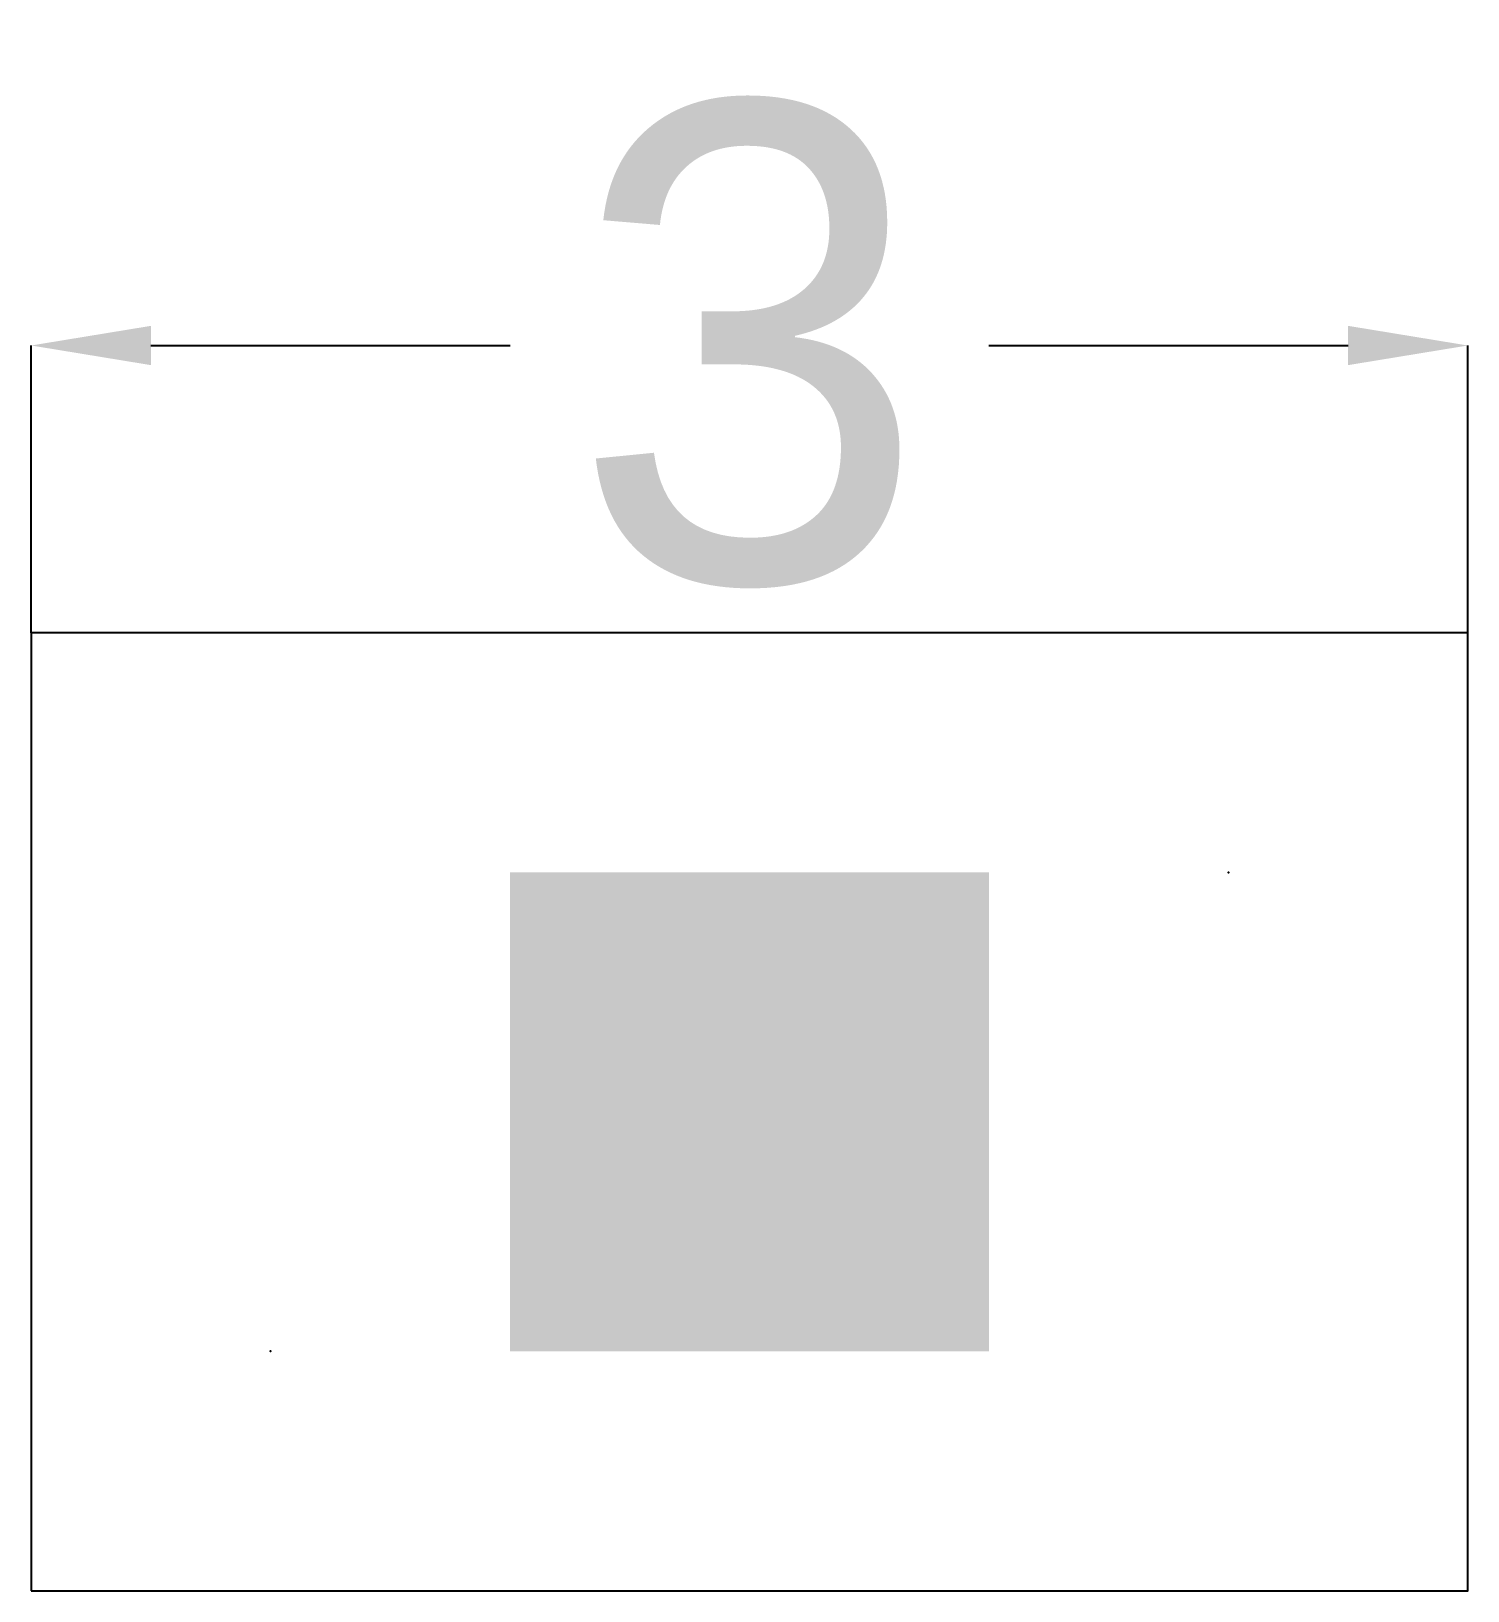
# Model space of a CAD drawing. Header units: inches. Extents: x 0 to 3, y 0 to 3.26.
import ezdxf

# ---------------------------------------------------------------- set-up
doc = ezdxf.new("R2010")
doc.units = ezdxf.units.IN
doc.dimstyles.get("Standard").update_dxf_attribs({"dimtxt": 2.5, "dimasz": 2.5, "dimexe": 1.25, "dimexo": 0.625, "dimtad": 1, "dimcen": 2.5, "dimazin": 3, "dimtfac": 1, "dimtmove": 0, "dimatfit": 3})

# ---------------------------------------------------------------- blocks, each defined once
blk = doc.blocks.new('_CLOSEDFILLED')
at = {"color": 0, "linetype": 'BYBLOCK'}
blk.add_solid([(-1, 0.164), (0, 0), (-1, -0.164)], dxfattribs=at)
blk = doc.blocks.new('*D1')
for p, q in [((0, 2), (0, 2.6)), ((0.25, 2.6), (1, 2.6)), ((2, 2.6), (2.75, 2.6)), ((3, 2), (3, 2.6))]:
    blk.add_line(p, q)
at = {"layer": 'Defpoints'}
for p in [(0, 2.6), (0, 2), (3, 2)]:
    blk.add_point(p, dxfattribs=at)
at = {"xscale": 0.25, "yscale": 0.25, "rotation": 180}
blk.add_blockref('_CLOSEDFILLED', (0, 2.6), dxfattribs=at)
at = {"xscale": 0.25, "yscale": 0.25}
blk.add_blockref('_CLOSEDFILLED', (3, 2.6), dxfattribs=at)
at = {"insert": (1.5, 2.6), "char_height": 1, "attachment_point": 5}
blk.add_mtext('3', dxfattribs=at)

msp = doc.modelspace()

# ---------------------------------------------------------------- hatches: boundary and pattern name
msp.add_hatch(color=7).paths.add_polyline_path([(1, 0.5), (2, 0.5), (2, 1.5), (1, 1.5)])

# ---------------------------------------------------------------- linework, layer by layer
at = {"color": 1}
msp.add_lwpolyline([(0, 0), (3, 0), (3, 2), (0, 2)], close=True, dxfattribs=at)
for p in [(2.5, 1.5), (0.5, 0.5)]:
    msp.add_point(p)

# ---------------------------------------------------------------- dimensions: what is measured, and where the dimension line sits
dim = msp.add_linear_dim(base=(0, 2.6), p1=(0, 2), p2=(3, 2), dimstyle='Standard')
dim.commit()
dim.dimension.update_dxf_attribs({"geometry": '*D1', "text_midpoint": (1.5, 2.6)})

doc.saveas('drawing.dxf')
